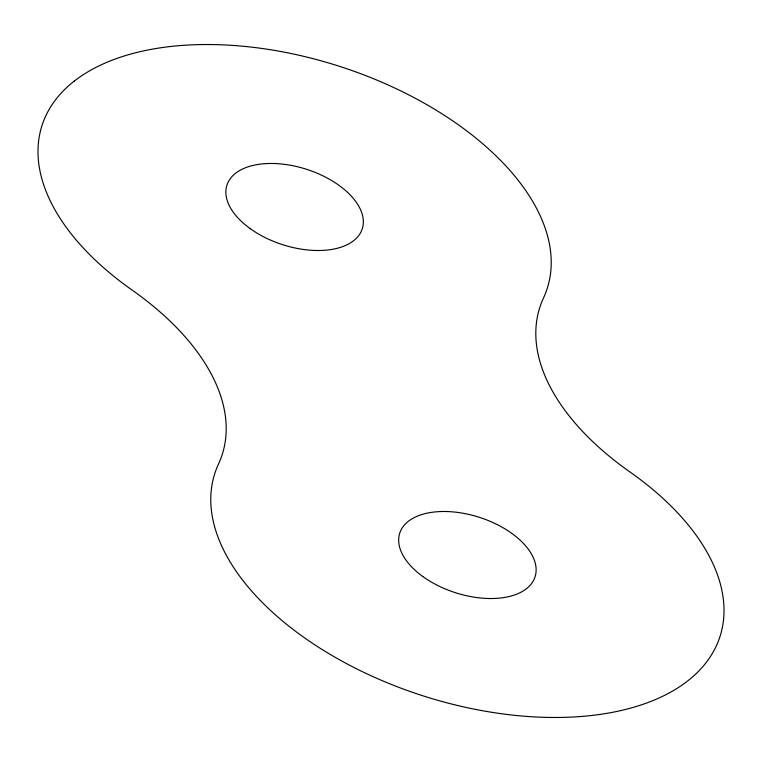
<?xml version="1.0" encoding="UTF-8"?>
<svg xmlns="http://www.w3.org/2000/svg" width="762" height="762" viewBox="0 0 762 762"><rect width="100%" height="100%" fill="white"/><g stroke="black" fill="none" stroke-linecap="round" stroke-linejoin="round"><path stroke-width="1.14" d="M422.92 576.586A71.095 39.548 17.9 0 0 535.019 576.948A71.095 39.548 17.9 0 0 444.256 511.493A71.095 39.548 17.9 0 0 422.92 576.586M250.127 228.571A71.095 39.548 17.9 0 0 362.226 228.933A71.095 39.548 17.9 0 0 271.453 163.468A71.095 39.548 17.9 0 0 250.127 228.571M74.381 81.01A265.424 147.657 17.9 0 0 132.083 290.065A265.424 147.657 17.9 0 1 218.484 464.077A265.424 147.657 17.9 0 0 369.256 674.913A265.424 147.657 17.9 0 0 687.619 680.99A265.424 147.657 17.9 0 0 629.917 471.935A265.424 147.657 17.9 0 1 543.516 297.923A265.424 147.657 17.9 0 0 392.744 87.087A265.424 147.657 17.9 0 0 74.381 81.01"/></g></svg>
